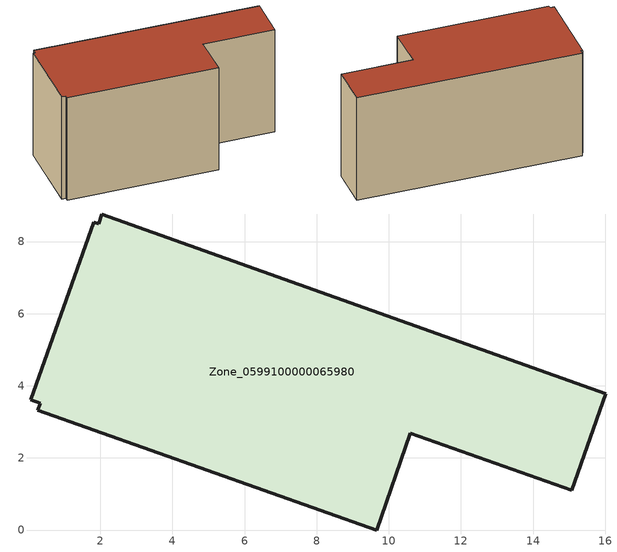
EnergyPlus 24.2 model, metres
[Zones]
Zone_0599100000065980
 floor ground (C_G): 1.95,8.49 2.04,8.76 16.02,3.78 15.07,1.11 10.59,2.69 9.66,0 0.27,3.33 0.33,3.51 0.07,3.61 1.81,8.54 z0.57
 wall outside (C_F): 10.59,2.69 15.07,1.11 16.02,3.78 2.04,8.76 1.95,8.49 1.81,8.54 0.07,3.61 0.33,3.51 0.27,3.33 9.66,0 10.59,2.69 z0.57:8.14
 roof outside (C_R): 16.02,3.78 2.04,8.76 1.95,8.49 1.81,8.54 0.07,3.61 0.33,3.51 0.27,3.33 9.66,0 10.59,2.69 15.07,1.11 z8.14
[BUILDING]
Pand.0599100000065980: North Axis=0; Terrain=City; Loads Convergence Tolerance Value=0.04; Temperature Convergence Tolerance Value=0.4; Solar Distribution=FullExterior; Maximum Number of Warmup Days=25; Minimum Number of Warmup Days=1
[Site:Location]
Rotterdam.The.Hague.AP_ZH_NLD Design_Conditions: Latitude=51.96; Longitude=4.45; Time Zone=1; Elevation=-4.5
[SITE:GROUNDTEMPERATURE:BUILDINGSURFACE]
18, 18, 18, 18, 18, 18, 18, 18, 18, 18, 18, 18
[MATERIAL] Thermal Absorptance=0.9; Solar Absorptance=0.7; Visible Absorptance=0.7
Name | Roughness | Thickness | Conductivity | Density | Specific Heat
G.TC.1975-1991 | MediumSmooth | 0.15 | 0.288461 | 540 | 1210
F.TC.1975-1991 | Rough | 0.3 | 0.230769 | 1920 | 840
R.TC.1975-1991 | MediumRough | 0.2 | 0.153846 | 1500 | 1000
[CONSTRUCTION]
C_G: G.TC.1975-1991
C_F: F.TC.1975-1991
C_R: R.TC.1975-1991
[ZONE]
Zone_0599100000065980: Type=1; Multiplier=1; Ceiling Height=Autocalculate; Volume=Autocalculate; Floor Area=autocalculate; Part of Total Floor Area=Yes
[ZONEINFILTRATION:DESIGNFLOWRATE]
Infil_Zone_0599100000065980: Zone or ZoneList or Space or SpaceList=Zone_0599100000065980; Schedule=AlwaysOn; Design Flow Rate Calculation Method=Flow/Area; Flow Rate per Floor Area=0.003; Constant Term Coefficient=1; Temperature Term Coefficient=0; Velocity Term Coefficient=0; Velocity Squared Term Coefficient=0
[HVACTEMPLATE:ZONE:IDEALLOADSAIRSYSTEM]
Zone_0599100000065980: Maximum Heating Supply Air Temperature=50; Minimum Cooling Supply Air Temperature=13; Maximum Heating Supply Air Humidity Ratio=0.0156; Minimum Cooling Supply Air Humidity Ratio=0.0077; Heating Limit=NoLimit; Cooling Limit=NoLimit; Dehumidification Control Type=ConstantSensibleHeatRatio; Cooling Sensible Heat Ratio=0.7; Dehumidification Setpoint=60; Humidification Control Type=None; Humidification Setpoint=30; Outdoor Air Method=None; Outdoor Air Flow Rate per Person=0.00944; Outdoor Air Flow Rate per Zone Floor Area=0; Outdoor Air Flow Rate per Zone=0; Demand Controlled Ventilation Type=None; Outdoor Air Economizer Type=NoEconomizer; Heat Recovery Type=None; Sensible Heat Recovery Effectiveness=0.7; Latent Heat Recovery Effectiveness=0.65
[ZONECONTROL:THERMOSTAT]
ThermostatControl_Zone_0599100000065980: Zone or ZoneList=Zone_0599100000065980; Control Type Schedule=DualSetpointControlType; Control 1=Thermostat_Zone_0599100000065980; Temperature Difference Between Cutout And Setpoint=0
[THERMOSTATSETPOINT:DUALSETPOINT]
Thermostat_Zone_0599100000065980: Heating Setpoint Temperature Schedule=HeatingSetpoint_Zone_0599100000065980; Cooling Setpoint Temperature Schedule=CoolingSetpoint_Zone_0599100000065980
[SCHEDULE:COMPACT]
HeatingSetpoint_Zone_0599100000065980: Through: 12/31, For: AllDays, Until: 24:00, 21
CoolingSetpoint_Zone_0599100000065980: Through: 12/31, For: AllDays, Until: 24:00, 24
DualSetpointControlType: Through: 12/31, For: AllDays, Until: 24:00, 4
AlwaysOn: Through: 12/31, For: AllDays, Until: 24:00, 1
